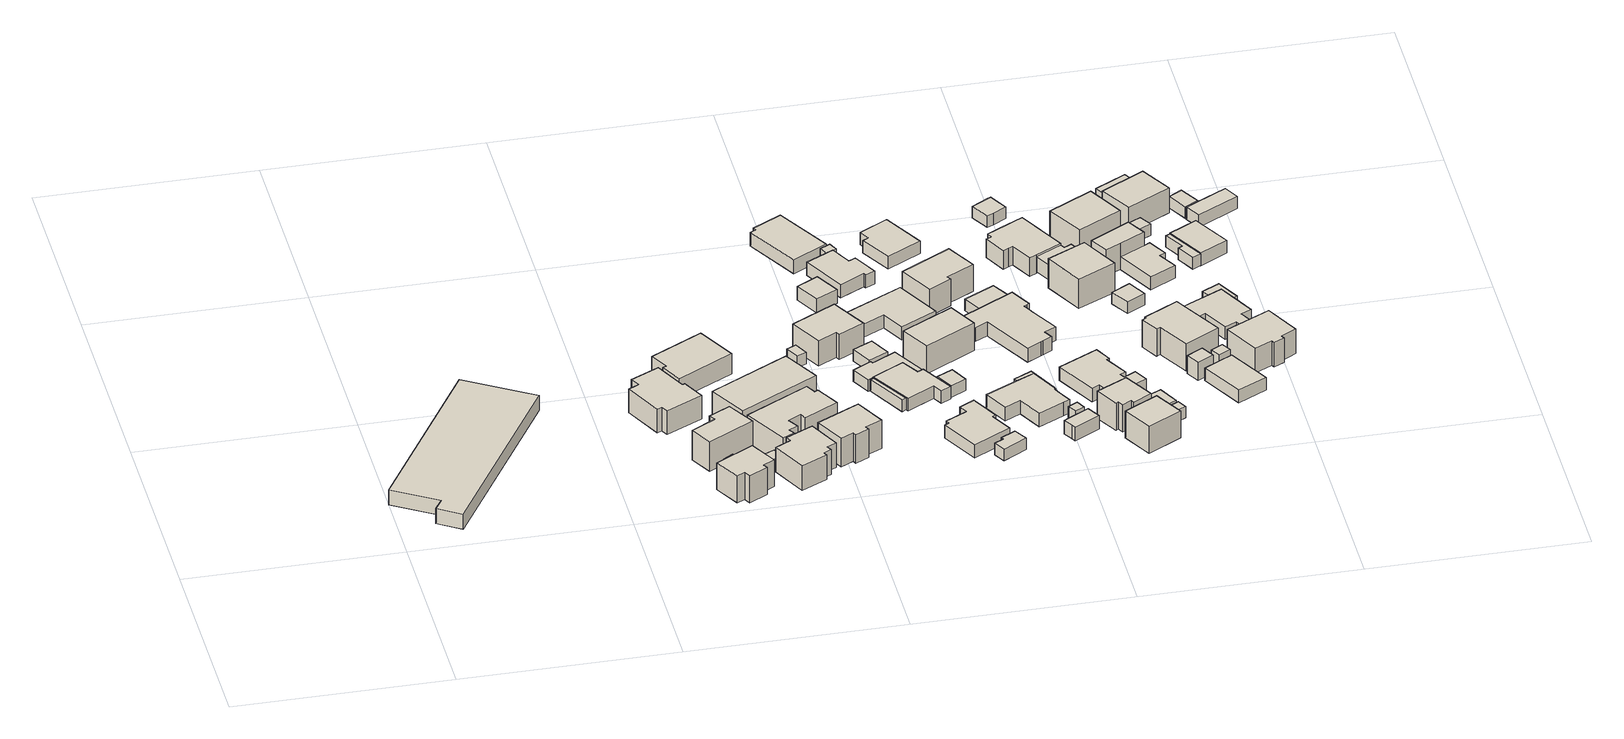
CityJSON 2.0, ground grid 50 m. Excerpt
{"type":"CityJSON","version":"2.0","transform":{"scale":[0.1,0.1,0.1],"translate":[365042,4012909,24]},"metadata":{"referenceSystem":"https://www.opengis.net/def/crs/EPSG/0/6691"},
"CityObjects":{
"building1":{"type":"Building","attributes":{"枝番":1,"利根川水系渡良瀬川洪水浸水想定区域（想定最大規模）.規模":"L2","利根川水系渡良瀬川洪水浸水想定区域（想定最大規模）.浸水ランク":"1","利根川水系渡良瀬川洪水浸水想定区域（想定最大規模）.浸水深":0.39,"measuredHeight":4.4,"BuildingDetails.prefecture":"10","BuildingDetails.city":"10207"},"geometry":[{"type":"Solid","lod":"1","boundaries":[[[[0,1,2,3,4,5]],[[4,6,7,5]],[[3,8,6,4]],[[2,9,8,3]],[[1,10,9,2]],[[0,11,10,1]],[[5,7,11,0]],[[6,8,9,10,11,7]]]]}]},
"building2":{"type":"Building","attributes":{"枝番":1,"利根川水系渡良瀬川洪水浸水想定区域（想定最大規模）.規模":"L2","利根川水系渡良瀬川洪水浸水想定区域（想定最大規模）.浸水ランク":"1","利根川水系渡良瀬川洪水浸水想定区域（想定最大規模）.浸水深":0.2,"利根川水系渡良瀬川洪水浸水想定区域（想定最大規模）.継続時間":1.1,"usage":"411","measuredHeight":7,"BuildingDetails.prefecture":"10","BuildingDetails.city":"10207","BuildingDetails.surveyYear":2016},"geometry":[{"type":"Solid","lod":"1","boundaries":[[[[12,13,14,15,16,17,18,19,20,21]],[[20,22,23,21]],[[19,24,22,20]],[[18,25,24,19]],[[17,26,25,18]],[[16,27,26,17]],[[15,28,27,16]],[[14,29,28,15]],[[13,30,29,14]],[[12,31,30,13]],[[21,23,31,12]],[[22,24,25,26,27,28,29,30,31,23]]]]}]},
"building3":{"type":"Building","attributes":{"枝番":1,"usage":"411","measuredHeight":7.7,"BuildingDetails.prefecture":"10","BuildingDetails.city":"10207","BuildingDetails.surveyYear":2016},"geometry":[{"type":"Solid","lod":"1","boundaries":[[[[32,33,34,35,36,37,38,39]],[[38,40,41,39]],[[37,42,40,38]],[[36,43,42,37]],[[35,44,43,36]],[[34,45,44,35]],[[33,46,45,34]],[[32,47,46,33]],[[39,41,47,32]],[[40,42,43,44,45,46,47,41]]]]}]},
"building4":{"type":"Building","attributes":{"枝番":1,"usage":"411","measuredHeight":6.4,"BuildingDetails.prefecture":"10","BuildingDetails.city":"10207","BuildingDetails.surveyYear":2016},"geometry":[{"type":"Solid","lod":"1","boundaries":[[[[48,49,50,51]],[[50,52,53,51]],[[49,54,52,50]],[[48,55,54,49]],[[51,53,55,48]],[[52,54,55,53]]]]}]},
"building5":{"type":"Building","attributes":{"枝番":1,"利根川水系渡良瀬川洪水浸水想定区域（想定最大規模）.規模":"L2","利根川水系渡良瀬川洪水浸水想定区域（想定最大規模）.浸水ランク":"1","利根川水系渡良瀬川洪水浸水想定区域（想定最大規模）.浸水深":0.4,"利根川水系渡良瀬川洪水浸水想定区域（想定最大規模）.継続時間":1.1,"usage":"411","measuredHeight":8.3,"BuildingDetails.prefecture":"10","BuildingDetails.city":"10207","BuildingDetails.surveyYear":2016},"geometry":[{"type":"Solid","lod":"1","boundaries":[[[[56,57,58,59,60,61]],[[60,62,63,61]],[[59,64,62,60]],[[58,65,64,59]],[[57,66,65,58]],[[56,67,66,57]],[[61,63,67,56]],[[62,64,65,66,67,63]]]]}]},
"building6":{"type":"Building","attributes":{"枝番":1,"measuredHeight":6.3,"BuildingDetails.prefecture":"10","BuildingDetails.city":"10207"},"geometry":[{"type":"Solid","lod":"1","boundaries":[[[[68,69,70,71]],[[70,72,73,71]],[[69,74,72,70]],[[68,75,74,69]],[[71,73,75,68]],[[72,74,75,73]]]]}]},
"building7":{"type":"Building","attributes":{"枝番":1,"measuredHeight":3.2,"BuildingDetails.prefecture":"10","BuildingDetails.city":"10207"},"geometry":[{"type":"Solid","lod":"1","boundaries":[[[[76,77,78,79]],[[78,80,81,79]],[[77,82,80,78]],[[76,83,82,77]],[[79,81,83,76]],[[80,82,83,81]]]]}]},
"building8":{"type":"Building","attributes":{"枝番":1,"利根川水系渡良瀬川洪水浸水想定区域（想定最大規模）.規模":"L2","利根川水系渡良瀬川洪水浸水想定区域（想定最大規模）.浸水ランク":"2","利根川水系渡良瀬川洪水浸水想定区域（想定最大規模）.浸水深":0.8,"利根川水系渡良瀬川洪水浸水想定区域（想定最大規模）.継続時間":3.1,"measuredHeight":7.2,"BuildingDetails.prefecture":"10","BuildingDetails.city":"10207"},"geometry":[{"type":"Solid","lod":"1","boundaries":[[[[84,85,86,87,88,89]],[[88,90,91,89]],[[87,92,90,88]],[[86,93,92,87]],[[85,94,93,86]],[[84,95,94,85]],[[89,91,95,84]],[[90,92,93,94,95,91]]]]}]},
"building9":{"type":"Building","attributes":{"枝番":1,"usage":"411","measuredHeight":7.4,"BuildingDetails.prefecture":"10","BuildingDetails.city":"10207","BuildingDetails.surveyYear":2016},"geometry":[{"type":"Solid","lod":"1","boundaries":[[[[96,97,98,99,100,101,102,103,104,105]],[[104,106,107,105]],[[103,108,106,104]],[[102,109,108,103]],[[101,110,109,102]],[[100,111,110,101]],[[99,112,111,100]],[[98,113,112,99]],[[97,114,113,98]],[[96,115,114,97]],[[105,107,115,96]],[[106,108,109,110,111,112,113,114,115,107]]]]}]},
"building10":{"type":"Building","attributes":{"枝番":1,"利根川水系渡良瀬川洪水浸水想定区域（想定最大規模）.規模":"L2","利根川水系渡良瀬川洪水浸水想定区域（想定最大規模）.浸水ランク":"1","利根川水系渡良瀬川洪水浸水想定区域（想定最大規模）.浸水深":0.1,"usage":"412","measuredHeight":7.8,"BuildingDetails.prefecture":"10","BuildingDetails.city":"10207","BuildingDetails.surveyYear":2016},"geometry":[{"type":"Solid","lod":"1","boundaries":[[[[116,117,118,119]],[[118,120,121,119]],[[117,122,120,118]],[[116,123,122,117]],[[119,121,123,116]],[[120,122,123,121]]]]}]},
"building11":{"type":"Building","attributes":{"枝番":1,"利根川水系渡良瀬川洪水浸水想定区域（想定最大規模）.規模":"L2","利根川水系渡良瀬川洪水浸水想定区域（想定最大規模）.浸水ランク":"1","利根川水系渡良瀬川洪水浸水想定区域（想定最大規模）.浸水深":0.4,"usage":"411","measuredHeight":9.5,"BuildingDetails.prefecture":"10","BuildingDetails.city":"10207","BuildingDetails.surveyYear":2016},"geometry":[{"type":"Solid","lod":"1","boundaries":[[[[124,125,126,127,128,129,130,131,132,133,134,135]],[[134,136,137,135]],[[133,138,136,134]],[[132,139,138,133]],[[131,140,139,132]],[[130,141,140,131]],[[129,142,141,130]],[[128,143,142,129]],[[127,144,143,128]],[[126,145,144,127]],[[125,146,145,126]],[[124,147,146,125]],[[135,137,147,124]],[[136,138,139,140,141,142,143,144,145,146,147,137]]]]}]},
"building12":{"type":"Building","attributes":{"枝番":1,"利根川水系渡良瀬川洪水浸水想定区域（想定最大規模）.規模":"L2","usage":"411","measuredHeight":8.3,"BuildingDetails.prefecture":"10","BuildingDetails.city":"10207","BuildingDetails.surveyYear":2016},"geometry":[{"type":"Solid","lod":"1","boundaries":[[[[148,149,150,151,152,153,154,155]],[[154,156,157,155]],[[153,158,156,154]],[[152,159,158,153]],[[151,160,159,152]],[[150,161,160,151]],[[149,162,161,150]],[[148,163,162,149]],[[155,157,163,148]],[[156,158,159,160,161,162,163,157]]]]}]},
"building13":{"type":"Building","attributes":{"枝番":1,"利根川水系渡良瀬川洪水浸水想定区域（想定最大規模）.規模":"L2","利根川水系渡良瀬川洪水浸水想定区域（想定最大規模）.浸水ランク":"2","利根川水系渡良瀬川洪水浸水想定区域（想定最大規模）.浸水深":0.6,"利根川水系渡良瀬川洪水浸水想定区域（想定最大規模）.継続時間":1.8,"BuildingDetails.prefecture":"10","BuildingDetails.city":"10207"},"geometry":[{"type":"Solid","lod":"1","boundaries":[[[[164,165,166,167]],[[166,168,169,167]],[[165,170,168,166]],[[164,171,170,165]],[[167,169,171,164]],[[168,170,171,169]]]]}]},
"building14":{"type":"Building","attributes":{"枝番":1,"利根川水系渡良瀬川洪水浸水想定区域（想定最大規模）.規模":"L2","利根川水系渡良瀬川洪水浸水想定区域（想定最大規模）.浸水ランク":"1","利根川水系渡良瀬川洪水浸水想定区域（想定最大規模）.浸水深":0.2,"利根川水系渡良瀬川洪水浸水想定区域（想定最大規模）.継続時間":1.8,"usage":"411","measuredHeight":8.3,"BuildingDetails.prefecture":"10","BuildingDetails.city":"10207","BuildingDetails.surveyYear":2016},"geometry":[{"type":"Solid","lod":"1","boundaries":[[[[172,173,174,175,176,177]],[[176,178,179,177]],[[175,180,178,176]],[[174,181,180,175]],[[173,182,181,174]],[[172,183,182,173]],[[177,179,183,172]],[[178,180,181,182,183,179]]]]}]},
"building15":{"type":"Building","attributes":{"枝番":1,"利根川水系渡良瀬川洪水浸水想定区域（想定最大規模）.規模":"L2","利根川水系渡良瀬川洪水浸水想定区域（想定最大規模）.浸水ランク":"1","利根川水系渡良瀬川洪水浸水想定区域（想定最大規模）.浸水深":0.3,"BuildingDetails.prefecture":"10","BuildingDetails.city":"10207"},"geometry":[{"type":"Solid","lod":"1","boundaries":[[[[184,185,186,187]],[[186,188,189,187]],[[185,190,188,186]],[[184,191,190,185]],[[187,189,191,184]],[[188,190,191,189]]]]}]},
"building16":{"type":"Building","attributes":{"枝番":1,"利根川水系渡良瀬川洪水浸水想定区域（想定最大規模）.規模":"L2","利根川水系渡良瀬川洪水浸水想定区域（想定最大規模）.浸水ランク":"1","利根川水系渡良瀬川洪水浸水想定区域（想定最大規模）.浸水深":0.1,"measuredHeight":3.3,"BuildingDetails.prefecture":"10","BuildingDetails.city":"10207"},"geometry":[{"type":"Solid","lod":"1","boundaries":[[[[192,193,194,195]],[[194,196,197,195]],[[193,198,196,194]],[[192,199,198,193]],[[195,197,199,192]],[[196,198,199,197]]]]}]},
"building17":{"type":"Building","attributes":{"枝番":1,"利根川水系渡良瀬川洪水浸水想定区域（想定最大規模）.規模":"L2","利根川水系渡良瀬川洪水浸水想定区域（想定最大規模）.浸水ランク":"1","利根川水系渡良瀬川洪水浸水想定区域（想定最大規模）.浸水深":0.4,"measuredHeight":3.2,"BuildingDetails.prefecture":"10","BuildingDetails.city":"10207"},"geometry":[{"type":"Solid","lod":"1","boundaries":[[[[200,201,202,203,204,205,206,207,208]],[[207,209,210,208]],[[206,211,209,207]],[[205,212,211,206]],[[204,213,212,205]],[[203,214,213,204]],[[202,215,214,203]],[[201,216,215,202]],[[200,217,216,201]],[[208,210,217,200]],[[209,211,212,213,214,215,216,217,210]]]]}]},
"building18":{"type":"Building","attributes":{"枝番":1,"利根川水系渡良瀬川洪水浸水想定区域（想定最大規模）.規模":"L2","利根川水系渡良瀬川洪水浸水想定区域（想定最大規模）.浸水ランク":"1","利根川水系渡良瀬川洪水浸水想定区域（想定最大規模）.浸水深":0.49,"利根川水系渡良瀬川洪水浸水想定区域（想定最大規模）.継続時間":2.6,"usage":"411","measuredHeight":3.8,"BuildingDetails.prefecture":"10","BuildingDetails.city":"10207","BuildingDetails.surveyYear":2016},"geometry":[{"type":"Solid","lod":"1","boundaries":[[[[218,219,220,221]],[[220,222,223,221]],[[219,224,222,220]],[[218,225,224,219]],[[221,223,225,218]],[[222,224,225,223]]]]}]},
"building19":{"type":"Building","attributes":{"枝番":1,"利根川水系渡良瀬川洪水浸水想定区域（想定最大規模）.規模":"L2","利根川水系渡良瀬川洪水浸水想定区域（想定最大規模）.浸水ランク":"1","利根川水系渡良瀬川洪水浸水想定区域（想定最大規模）.浸水深":0.3,"usage":"411","measuredHeight":3.3,"BuildingDetails.prefecture":"10","BuildingDetails.city":"10207","BuildingDetails.surveyYear":2016},"geometry":[{"type":"Solid","lod":"1","boundaries":[[[[226,227,228,229,230,231,232,233]],[[232,234,235,233]],[[231,236,234,232]],[[230,237,236,231]],[[229,238,237,230]],[[228,239,238,229]],[[227,240,239,228]],[[226,241,240,227]],[[233,235,241,226]],[[234,236,237,238,239,240,241,235]]]]}]},
"building20":{"type":"Building","attributes":{"枝番":1,"利根川水系渡良瀬川洪水浸水想定区域（想定最大規模）.規模":"L2","利根川水系渡良瀬川洪水浸水想定区域（想定最大規模）.浸水ランク":"1","利根川水系渡良瀬川洪水浸水想定区域（想定最大規模）.浸水深":0.39,"利根川水系渡良瀬川洪水浸水想定区域（想定最大規模）.継続時間":4.1,"usage":"411","measuredHeight":8.4,"BuildingDetails.prefecture":"10","BuildingDetails.city":"10207","BuildingDetails.surveyYear":2016},"geometry":[{"type":"Solid","lod":"1","boundaries":[[[[242,243,244,245,246,247]],[[246,248,249,247]],[[245,250,248,246]],[[244,251,250,245]],[[243,252,251,244]],[[242,253,252,243]],[[247,249,253,242]],[[248,250,251,252,253,249]]]]}]},
"building21":{"type":"Building","attributes":{"枝番":1,"利根川水系渡良瀬川洪水浸水想定区域（想定最大規模）.規模":"L2","利根川水系渡良瀬川洪水浸水想定区域（想定最大規模）.浸水ランク":"1","利根川水系渡良瀬川洪水浸水想定区域（想定最大規模）.浸水深":0.16,"usage":"411","measuredHeight":3.6,"BuildingDetails.prefecture":"10","BuildingDetails.city":"10207","BuildingDetails.surveyYear":2016},"geometry":[{"type":"Solid","lod":"1","boundaries":[[[[254,255,256,257,258,259,260,261,262,263]],[[262,264,265,263]],[[261,266,264,262]],[[260,267,266,261]],[[259,268,267,260]],[[258,269,268,259]],[[257,270,269,258]],[[256,271,270,257]],[[255,272,271,256]],[[254,273,272,255]],[[263,265,273,254]],[[264,266,267,268,269,270,271,272,273,265]]]]}]},
"building22":{"type":"Building","attributes":{"枝番":1,"利根川水系渡良瀬川洪水浸水想定区域（想定最大規模）.規模":"L2","利根川水系渡良瀬川洪水浸水想定区域（想定最大規模）.浸水ランク":"1","利根川水系渡良瀬川洪水浸水想定区域（想定最大規模）.浸水深":0.06,"usage":"411","measuredHeight":3.1,"BuildingDetails.prefecture":"10","BuildingDetails.city":"10207","BuildingDetails.surveyYear":2016},"geometry":[{"type":"Solid","lod":"1","boundaries":[[[[274,275,276,277,278,279]],[[278,280,281,279]],[[277,282,280,278]],[[276,283,282,277]],[[275,284,283,276]],[[274,285,284,275]],[[279,281,285,274]],[[280,282,283,284,285,281]]]]}]},
"building23":{"type":"Building","attributes":{"枝番":1,"利根川水系渡良瀬川洪水浸水想定区域（想定最大規模）.規模":"L2","利根川水系渡良瀬川洪水浸水想定区域（想定最大規模）.浸水ランク":"1","利根川水系渡良瀬川洪水浸水想定区域（想定最大規模）.浸水深":0.49,"usage":"411","measuredHeight":3.7,"BuildingDetails.prefecture":"10","BuildingDetails.city":"10207","BuildingDetails.surveyYear":2016},"geometry":[{"type":"Solid","lod":"1","boundaries":[[[[286,287,288,289,290,291,292,293]],[[292,294,295,293]],[[291,296,294,292]],[[290,297,296,291]],[[289,298,297,290]],[[288,299,298,289]],[[287,300,299,288]],[[286,301,300,287]],[[293,295,301,286]],[[294,296,297,298,299,300,301,295]]]]}]},
"building24":{"type":"Building","attributes":{"枝番":1,"利根川水系渡良瀬川洪水浸水想定区域（想定最大規模）.規模":"L2","利根川水系渡良瀬川洪水浸水想定区域（想定最大規模）.浸水ランク":"1","利根川水系渡良瀬川洪水浸水想定区域（想定最大規模）.浸水深":0.28,"BuildingDetails.prefecture":"10","BuildingDetails.city":"10207"},"geometry":[{"type":"Solid","lod":"1","boundaries":[[[[302,303,304,305]],[[304,306,307,305]],[[303,308,306,304]],[[302,309,308,303]],[[305,307,309,302]],[[306,308,309,307]]]]}]},
"building25":{"type":"Building","attributes":{"枝番":1,"利根川水系渡良瀬川洪水浸水想定区域（想定最大規模）.規模":"L2","利根川水系渡良瀬川洪水浸水想定区域（想定最大規模）.浸水ランク":"1","利根川水系渡良瀬川洪水浸水想定区域（想定最大規模）.浸水深":0.28,"BuildingDetails.prefecture":"10","BuildingDetails.city":"10207"},"geometry":[{"type":"Solid","lod":"1","boundaries":[[[[310,311,312,313]],[[312,314,315,313]],[[311,316,314,312]],[[310,317,316,311]],[[313,315,317,310]],[[314,316,317,315]]]]}]},
"building26":{"type":"Building","attributes":{"枝番":1,"利根川水系渡良瀬川洪水浸水想定区域（想定最大規模）.規模":"L2","利根川水系渡良瀬川洪水浸水想定区域（想定最大規模）.浸水ランク":"1","利根川水系渡良瀬川洪水浸水想定区域（想定最大規模）.浸水深":0.3,"usage":"411","measuredHeight":4.4,"BuildingDetails.prefecture":"10","BuildingDetails.city":"10207","BuildingDetails.surveyYear":2016},"geometry":[{"type":"Solid","lod":"1","boundaries":[[[[318,319,320,321,322,323]],[[322,324,325,323]],[[321,326,324,322]],[[320,327,326,321]],[[319,328,327,320]],[[318,329,328,319]],[[323,325,329,318]],[[324,326,327,328,329,325]]]]}]},
"building27":{"type":"Building","attributes":{"枝番":1,"利根川水系渡良瀬川洪水浸水想定区域（想定最大規模）.規模":"L2","利根川水系渡良瀬川洪水浸水想定区域（想定最大規模）.浸水ランク":"1","利根川水系渡良瀬川洪水浸水想定区域（想定最大規模）.浸水深":0.09,"usage":"411","measuredHeight":7.6,"BuildingDetails.prefecture":"10","BuildingDetails.city":"10207","BuildingDetails.surveyYear":2016},"geometry":[{"type":"Solid","lod":"1","boundaries":[[[[330,331,332,333]],[[332,334,335,333]],[[331,336,334,332]],[[330,337,336,331]],[[333,335,337,330]],[[334,336,337,335]]]]}]},
"building28":{"type":"Building","attributes":{"枝番":1,"利根川水系渡良瀬川洪水浸水想定区域（想定最大規模）.規模":"L2","利根川水系渡良瀬川洪水浸水想定区域（想定最大規模）.浸水ランク":"1","利根川水系渡良瀬川洪水浸水想定区域（想定最大規模）.浸水深":0.16,"usage":"411","measuredHeight":7.5,"BuildingDetails.prefecture":"10","BuildingDetails.city":"10207","BuildingDetails.surveyYear":2016},"geometry":[{"type":"Solid","lod":"1","boundaries":[[[[338,339,340,341,342,343,344,345,346,347,348,349]],[[348,350,351,349]],[[347,352,350,348]],[[346,353,352,347]],[[345,354,353,346]],[[344,355,354,345]],[[343,356,355,344]],[[342,357,356,343]],[[341,358,357,342]],[[340,359,358,341]],[[339,360,359,340]],[[338,361,360,339]],[[349,351,361,338]],[[350,352,353,354,355,356,357,358,359,360,361,351]]]]}]},
"building29":{"type":"Building","attributes":{"枝番":1,"利根川水系渡良瀬川洪水浸水想定区域（想定最大規模）.規模":"L2","利根川水系渡良瀬川洪水浸水想定区域（想定最大規模）.浸水ランク":"1","利根川水系渡良瀬川洪水浸水想定区域（想定最大規模）.浸水深":0.49,"利根川水系渡良瀬川洪水浸水想定区域（想定最大規模）.継続時間":2.4,"usage":"411","measuredHeight":3.5,"BuildingDetails.prefecture":"10","BuildingDetails.city":"10207","BuildingDetails.surveyYear":2016},"geometry":[{"type":"Solid","lod":"1","boundaries":[[[[362,363,364,365,366,367]],[[366,368,369,367]],[[365,370,368,366]],[[364,371,370,365]],[[363,372,371,364]],[[362,373,372,363]],[[367,369,373,362]],[[368,370,371,372,373,369]]]]}]},
"building30":{"type":"Building","attributes":{"枝番":1,"利根川水系渡良瀬川洪水浸水想定区域（想定最大規模）.規模":"L2","利根川水系渡良瀬川洪水浸水想定区域（想定最大規模）.浸水ランク":"1","利根川水系渡良瀬川洪水浸水想定区域（想定最大規模）.浸水深":0.19,"measuredHeight":3.3,"BuildingDetails.prefecture":"10","BuildingDetails.city":"10207"},"geometry":[{"type":"Solid","lod":"1","boundaries":[[[[345,344,374,375,376,346]],[[376,377,378,346]],[[375,379,377,376]],[[374,380,379,375]],[[344,381,380,374]],[[345,382,381,344]],[[346,378,382,345]],[[377,379,380,381,382,378]]]]}]},
"building31":{"type":"Building","attributes":{"枝番":1,"利根川水系渡良瀬川洪水浸水想定区域（想定最大規模）.規模":"L2","利根川水系渡良瀬川洪水浸水想定区域（想定最大規模）.浸水ランク":"1","利根川水系渡良瀬川洪水浸水想定区域（想定最大規模）.浸水深":0.28,"usage":"411","measuredHeight":8.1,"BuildingDetails.prefecture":"10","BuildingDetails.city":"10207","BuildingDetails.surveyYear":2016},"geometry":[{"type":"Solid","lod":"1","boundaries":[[[[383,384,385,386,387,388]],[[387,389,390,388]],[[386,391,389,387]],[[385,392,391,386]],[[384,393,392,385]],[[383,394,393,384]],[[388,390,394,383]],[[389,391,392,393,394,390]]]]}]},
"building32":{"type":"Building","attributes":{"枝番":1,"利根川水系渡良瀬川洪水浸水想定区域（想定最大規模）.規模":"L2","利根川水系渡良瀬川洪水浸水想定区域（想定最大規模）.浸水ランク":"1","利根川水系渡良瀬川洪水浸水想定区域（想定最大規模）.浸水深":0.05,"usage":"411","measuredHeight":3.9,"BuildingDetails.prefecture":"10","BuildingDetails.city":"10207","BuildingDetails.surveyYear":2016},"geometry":[{"type":"Solid","lod":"1","boundaries":[[[[395,396,397,398,399,400]],[[399,401,402,400]],[[398,403,401,399]],[[397,404,403,398]],[[396,405,404,397]],[[395,406,405,396]],[[400,402,406,395]],[[401,403,404,405,406,402]]]]}]},
"building33":{"type":"Building","attributes":{"枝番":1,"利根川水系渡良瀬川洪水浸水想定区域（想定最大規模）.規模":"L2","利根川水系渡良瀬川洪水浸水想定区域（想定最大規模）.浸水ランク":"1","利根川水系渡良瀬川洪水浸水想定区域（想定最大規模）.浸水深":0.05,"usage":"411","BuildingDetails.prefecture":"10","BuildingDetails.city":"10207","BuildingDetails.surveyYear":2016},"geometry":[{"type":"Solid","lod":"1","boundaries":[[[[407,408,409,410]],[[409,411,412,410]],[[408,413,411,409]],[[407,414,413,408]],[[410,412,414,407]],[[411,413,414,412]]]]}]},
"building34":{"type":"Building","attributes":{"枝番":1,"利根川水系渡良瀬川洪水浸水想定区域（想定最大規模）.規模":"L2","利根川水系渡良瀬川洪水浸水想定区域（想定最大規模）.浸水ランク":"1","利根川水系渡良瀬川洪水浸水想定区域（想定最大規模）.浸水深":0.19,"usage":"411","measuredHeight":4.2,"BuildingDetails.prefecture":"10","BuildingDetails.city":"10207","BuildingDetails.surveyYear":2016},"geometry":[{"type":"Solid","lod":"1","boundaries":[[[[415,416,417,418,419,420,421,422,423,424,425,426,427,428,429,430,431]],[[430,432,433,431]],[[429,434,432,430]],[[428,435,434,429]],[[427,436,435,428]],[[426,437,436,427]],[[425,438,437,426]],[[424,439,438,425]],[[423,440,439,424]],[[422,441,440,423]],[[421,442,441,422]],[[420,443,442,421]],[[419,444,443,420]],[[418,445,444,419]],[[417,446,445,418]],[[416,447,446,417]],[[415,448,447,416]],[[431,433,448,415]],[[432,434,435,436,437,438,439,440,441,442,443,444,445,446,447,448,433]]]]}]},
"building35":{"type":"Building","attributes":{"枝番":1,"利根川水系渡良瀬川洪水浸水想定区域（想定最大規模）.規模":"L2","利根川水系渡良瀬川洪水浸水想定区域（想定最大規模）.浸水ランク":"1","利根川水系渡良瀬川洪水浸水想定区域（想定最大規模）.浸水深":0.28,"usage":"411","BuildingDetails.prefecture":"10","BuildingDetails.city":"10207","BuildingDetails.surveyYear":2016},"geometry":[{"type":"Solid","lod":"1","boundaries":[[[[449,450,451,452]],[[451,453,454,452]],[[450,455,453,451]],[[449,456,455,450]],[[452,454,456,449]],[[453,455,456,454]]]]}]},
"building36":{"type":"Building","attributes":{"枝番":1,"利根川水系渡良瀬川洪水浸水想定区域（想定最大規模）.規模":"L2","usage":"411","measuredHeight":8,"BuildingDetails.prefecture":"10","BuildingDetails.city":"10207","BuildingDetails.surveyYear":2016},"geometry":[{"type":"Solid","lod":"1","boundaries":[[[[457,458,459,460,461,462,463,464]],[[463,465,466,464]],[[462,467,465,463]],[[461,468,467,462]],[[460,469,468,461]],[[459,470,469,460]],[[458,471,470,459]],[[457,472,471,458]],[[464,466,472,457]],[[465,467,468,469,470,471,472,466]]]]}]},
"building37":{"type":"Building","attributes":{"枝番":1,"利根川水系渡良瀬川洪水浸水想定区域（想定最大規模）.規模":"L2","利根川水系渡良瀬川洪水浸水想定区域（想定最大規模）.浸水ランク":"1","利根川水系渡良瀬川洪水浸水想定区域（想定最大規模）.浸水深":0.05,"usage":"411","measuredHeight":7.8,"BuildingDetails.prefecture":"10","BuildingDetails.city":"10207","BuildingDetails.surveyYear":2016},"geometry":[{"type":"Solid","lod":"1","boundaries":[[[[473,474,475,476]],[[475,477,478,476]],[[474,479,477,475]],[[473,480,479,474]],[[476,478,480,473]],[[477,479,480,478]]]]}]},
"building38":{"type":"Building","attributes":{"枝番":1,"利根川水系渡良瀬川洪水浸水想定区域（想定最大規模）.規模":"L2","利根川水系渡良瀬川洪水浸水想定区域（想定最大規模）.浸水ランク":"1","利根川水系渡良瀬川洪水浸水想定区域（想定最大規模）.浸水深":0.08,"usage":"411","measuredHeight":4.3,"BuildingDetails.prefecture":"10","BuildingDetails.city":"10207","BuildingDetails.surveyYear":2016},"geometry":[{"type":"Solid","lod":"1","boundaries":[[[[481,482,483,484,485,486,487,488,489,490,491,492]],[[491,493,494,492]],[[490,495,493,491]],[[489,496,495,490]],[[488,497,496,489]],[[487,498,497,488]],[[486,499,498,487]],[[485,500,499,486]],[[484,501,500,485]],[[483,502,501,484]],[[482,503,502,483]],[[481,504,503,482]],[[492,494,504,481]],[[493,495,496,497,498,499,500,501,502,503,504,494]]]]}]},
"building39":{"type":"Building","attributes":{"枝番":1,"利根川水系渡良瀬川洪水浸水想定区域（想定最大規模）.規模":"L2","利根川水系渡良瀬川洪水浸水想定区域（想定最大規模）.浸水ランク":"1","利根川水系渡良瀬川洪水浸水想定区域（想定最大規模）.浸水深":0.12,"BuildingDetails.prefecture":"10","BuildingDetails.city":"10207"},"geometry":[{"type":"Solid","lod":"1","boundaries":[[[[505,506,507,508]],[[507,509,510,508]],[[506,511,509,507]],[[505,512,511,506]],[[508,510,512,505]],[[509,511,512,510]]]]}]},
"building40":{"type":"Building","attributes":{"枝番":1,"利根川水系渡良瀬川洪水浸水想定区域（想定最大規模）.規模":"L2","利根川水系渡良瀬川洪水浸水想定区域（想定最大規模）.浸水ランク":"1","利根川水系渡良瀬川洪水浸水想定区域（想定最大規模）.浸水深":0.12,"BuildingDetails.prefecture":"10","BuildingDetails.city":"10207"},"geometry":[{"type":"Solid","lod":"1","boundaries":[[[[513,514,515,516]],[[515,517,518,516]],[[514,519,517,515]],[[513,520,519,514]],[[516,518,520,513]],[[517,519,520,518]]]]}]},
"building41":{"type":"Building","attributes":{"枝番":1,"利根川水系渡良瀬川洪水浸水想定区域（想定最大規模）.規模":"L2","利根川水系渡良瀬川洪水浸水想定区域（想定最大規模）.浸水ランク":"1","利根川水系渡良瀬川洪水浸水想定区域（想定最大規模）.浸水深":0.09,"usage":"411","measuredHeight":7.3,"BuildingDetails.prefecture":"10","BuildingDetails.city":"10207","BuildingDetails.surveyYear":2016},"geometry":[{"type":"Solid","lod":"1","boundaries":[[[[521,522,523,524,525,526,527,528,529,530,531]],[[530,532,533,531]],[[529,534,532,530]],[[528,535,534,529]],[[527,536,535,528]],[[526,537,536,527]],[[525,538,537,526]],[[524,539,538,525]],[[523,540,539,524]],[[522,541,540,523]],[[521,542,541,522]],[[531,533,542,521]],[[532,534,535,536,537,538,539,540,541,542,533]]]]}]},
"building42":{"type":"Building","attributes":{"枝番":1,"利根川水系渡良瀬川洪水浸水想定区域（想定最大規模）.規模":"L2","利根川水系渡良瀬川洪水浸水想定区域（想定最大規模）.浸水ランク":"2","利根川水系渡良瀬川洪水浸水想定区域（想定最大規模）.浸水深":0.58,"BuildingDetails.prefecture":"10","BuildingDetails.city":"10207"},"geometry":[{"type":"Solid","lod":"1","boundaries":[[[[543,544,545,546,547,548]],[[547,549,550,548]],[[546,551,549,547]],[[545,552,551,546]],[[544,553,552,545]],[[543,554,553,544]],[[548,550,554,543]],[[549,551,552,553,554,550]]]]}]},
"building43":{"type":"Building","attributes":{"枝番":1,"利根川水系渡良瀬川洪水浸水想定区域（想定最大規模）.規模":"L2","利根川水系渡良瀬川洪水浸水想定区域（想定最大規模）.浸水ランク":"1","利根川水系渡良瀬川洪水浸水想定区域（想定最大規模）.浸水深":0.19,"usage":"411","measuredHeight":4.4,"BuildingDetails.prefecture":"10","BuildingDetails.city":"10207","BuildingDetails.surveyYear":2016},"geometry":[{"type":"Solid","lod":"1","boundaries":[[[[555,556,557,558,559,560]],[[559,561,562,560]],[[558,563,561,559]],[[557,564,563,558]],[[556,565,564,557]],[[555,566,565,556]],[[560,562,566,555]],[[561,563,564,565,566,562]]]]}]},
"building44":{"type":"Building","attributes":{"枝番":1,"利根川水系渡良瀬川洪水浸水想定区域（想定最大規模）.規模":"L2","利根川水系渡良瀬川洪水浸水想定区域（想定最大規模）.浸水ランク":"1","利根川水系渡良瀬川洪水浸水想定区域（想定最大規模）.浸水深":0.08,"usage":"411","measuredHeight":10,"BuildingDetails.prefecture":"10","BuildingDetails.city":"10207","BuildingDetails.surveyYear":2016},"geometry":[{"type":"Solid","lod":"1","boundaries":[[[[567,568,569,570]],[[569,571,572,570]],[[568,573,571,569]],[[567,574,573,568]],[[570,572,574,567]],[[571,573,574,572]]]]}]},
"building45":{"type":"Building","attributes":{"枝番":1,"利根川水系渡良瀬川洪水浸水想定区域（想定最大規模）.規模":"L2","利根川水系渡良瀬川洪水浸水想定区域（想定最大規模）.浸水ランク":"1","利根川水系渡良瀬川洪水浸水想定区域（想定最大規模）.浸水深":0.48,"BuildingDetails.prefecture":"10","BuildingDetails.city":"10207"},"geometry":[{"type":"Solid","lod":"1","boundaries":[[[[575,576,577,578]],[[577,579,580,578]],[[576,581,579,577]],[[575,582,581,576]],[[578,580,582,575]],[[579,581,582,580]]]]}]},
"building46":{"type":"Building","attributes":{"枝番":1,"利根川水系渡良瀬川洪水浸水想定区域（想定最大規模）.規模":"L2","利根川水系渡良瀬川洪水浸水想定区域（想定最大規模）.浸水ランク":"1","利根川水系渡良瀬川洪水浸水想定区域（想定最大規模）.浸水深":0.24,"measuredHeight":5.5,"BuildingDetails.prefecture":"10","BuildingDetails.city":"10207"},"geometry":[{"type":"Solid","lod":"1","boundaries":[[[[583,584,585,586]],[[585,587,588,586]],[[584,589,587,585]],[[583,590,589,584]],[[586,588,590,583]],[[587,589,590,588]]]]}]},
"building47":{"type":"Building","attributes":{"枝番":1,"利根川水系渡良瀬川洪水浸水想定区域（想定最大規模）.規模":"L2","利根川水系渡良瀬川洪水浸水想定区域（想定最大規模）.浸水ランク":"1","利根川水系渡良瀬川洪水浸水想定区域（想定最大規模）.浸水深":0.25,"measuredHeight":8,"BuildingDetails.prefecture":"10","BuildingDetails.city":"10207"},"geometry":[{"type":"Solid","lod":"1","boundaries":[[[[591,592,593,594,595,596,597,598]],[[597,599,600,598]],[[596,601,599,597]],[[595,602,601,596]],[[594,603,602,595]],[[593,604,603,594]],[[592,605,604,593]],[[591,606,605,592]],[[598,600,606,591]],[[599,601,602,603,604,605,606,600]]]]}]},
"building48":{"type":"Building","attributes":{"枝番":1,"利根川水系渡良瀬川洪水浸水想定区域（想定最大規模）.規模":"L2","利根川水系渡良瀬川洪水浸水想定区域（想定最大規模）.浸水ランク":"1","利根川水系渡良瀬川洪水浸水想定区域（想定最大規模）.浸水深":0.39,"usage":"411","measuredHeight":8.1,"BuildingDetails.prefecture":"10","BuildingDetails.city":"10207","BuildingDetails.surveyYear":2016},"geometry":[{"type":"Solid","lod":"1","boundaries":[[[[607,608,609,610]],[[609,611,612,610]],[[608,613,611,609]],[[607,614,613,608]],[[610,612,614,607]],[[611,613,614,612]]]]}]},
"building49":{"type":"Building","attributes":{"枝番":1,"利根川水系渡良瀬川洪水浸水想定区域（想定最大規模）.規模":"L2","利根川水系渡良瀬川洪水浸水想定区域（想定最大規模）.浸水ランク":"1","利根川水系渡良瀬川洪水浸水想定区域（想定最大規模）.浸水深":0.01,"usage":"411","measuredHeight":3.4,"BuildingDetails.prefecture":"10","BuildingDetails.city":"10207","BuildingDetails.surveyYear":2016},"geometry":[{"type":"Solid","lod":"1","boundaries":[[[[615,616,617,618]],[[617,619,620,618]],[[616,621,619,617]],[[615,622,621,616]],[[618,620,622,615]],[[619,621,622,620]]]]}]},
"building50":{"type":"Building","attributes":{"枝番":1,"利根川水系渡良瀬川洪水浸水想定区域（想定最大規模）.規模":"L2","利根川水系渡良瀬川洪水浸水想定区域（想定最大規模）.浸水ランク":"1","利根川水系渡良瀬川洪水浸水想定区域（想定最大規模）.浸水深":0.18,"usage":"411","measuredHeight":7.1,"BuildingDetails.prefecture":"10","BuildingDetails.city":"10207","BuildingDetails.surveyYear":2016},"geometry":[{"type":"Solid","lod":"1","boundaries":[[[[623,624,625,626,627]],[[626,628,629,627]],[[625,630,628,626]],[[624,631,630,625]],[[623,632,631,624]],[[627,629,632,623]],[[628,630,631,632,629]]]]}]},
"building51":{"type":"Building","attributes":{"枝番":1,"利根川水系渡良瀬川洪水浸水想定区域（想定最大規模）.規模":"L2","利根川水系渡良瀬川洪水浸水想定区域（想定最大規模）.浸水ランク":"1","利根川水系渡良瀬川洪水浸水想定区域（想定最大規模）.浸水深":0.24,"BuildingDetails.prefecture":"10","BuildingDetails.city":"10207"},"geometry":[{"type":"Solid","lod":"1","boundaries":[[[[633,634,635,636]],[[635,637,638,636]],[[634,639,637,635]],[[633,640,639,634]],[[636,638,640,633]],[[637,639,640,638]]]]}]},
"building52":{"type":"Building","attributes":{"枝番":1,"利根川水系渡良瀬川洪水浸水想定区域（想定最大規模）.規模":"L2","利根川水系渡良瀬川洪水浸水想定区域（想定最大規模）.浸水ランク":"1","利根川水系渡良瀬川洪水浸水想定区域（想定最大規模）.浸水深":0.06,"usage":"411","measuredHeight":3.9,"BuildingDetails.prefecture":"10","BuildingDetails.city":"10207","BuildingDetails.surveyYear":2016},"geometry":[{"type":"Solid","lod":"1","boundaries":[[[[641,642,643,644,645,623,627]],[[623,646,647,627]],[[645,648,646,623]],[[644,649,648,645]],[[643,650,649,644]],[[642,651,650,643]],[[641,652,651,642]],[[627,647,652,641]],[[646,648,649,650,651,652,647]]]]}]},
"building53":{"type":"Building","attributes":{"枝番":1,"利根川水系渡良瀬川洪水浸水想定区域（想定最大規模）.規模":"L2","利根川水系渡良瀬川洪水浸水想定区域（想定最大規模）.浸水ランク":"1","利根川水系渡良瀬川洪水浸水想定区域（想定最大規模）.浸水深":0.25,"usage":"411","measuredHeight":3.3,"BuildingDetails.prefecture":"10","BuildingDetails.city":"10207","BuildingDetails.surveyYear":2016},"geometry":[{"type":"Solid","lod":"1","boundaries":[[[[653,654,655,656,657,658,659,660,661,662,663]],[[662,664,665,663]],[[661,666,664,662]],[[660,667,666,661]],[[659,668,667,660]],[[658,669,668,659]],[[657,670,669,658]],[[656,671,670,657]],[[655,672,671,656]],[[654,673,672,655]],[[653,674,673,654]],[[663,665,674,653]],[[664,666,667,668,669,670,671,672,673,674,665]]]]}]},
"building54":{"type":"Building","attributes":{"枝番":1,"利根川水系渡良瀬川洪水浸水想定区域（想定最大規模）.規模":"L2","利根川水系渡良瀬川洪水浸水想定区域（想定最大規模）.浸水ランク":"1","利根川水系渡良瀬川洪水浸水想定区域（想定最大規模）.浸水深":0.17,"measuredHeight":3.6,"BuildingDetails.prefecture":"10","BuildingDetails.city":"10207"},"geometry":[{"type":"Solid","lod":"1","boundaries":[[[[675,676,677,678]],[[677,679,680,678]],[[676,681,679,677]],[[675,682,681,676]],[[678,680,682,675]],[[679,681,682,680]]]]}]},
"building55":{"type":"Building","attributes":{"枝番":1,"利根川水系渡良瀬川洪水浸水想定区域（想定最大規模）.規模":"L2","利根川水系渡良瀬川洪水浸水想定区域（想定最大規模）.浸水ランク":"1","利根川水系渡良瀬川洪水浸水想定区域（想定最大規模）.浸水深":0.06,"usage":"411","measuredHeight":7.6,"BuildingDetails.prefecture":"10","BuildingDetails.city":"10207","BuildingDetails.surveyYear":2016},"geometry":[{"type":"Solid","lod":"1","boundaries":[[[[683,684,685,686,687,688,689,690]],[[689,691,692,690]],[[688,693,691,689]],[[687,694,693,688]],[[686,695,694,687]],[[685,696,695,686]],[[684,697,696,685]],[[683,698,697,684]],[[690,692,698,683]],[[691,693,694,695,696,697,698,692]]]]}]},
"building56":{"type":"Building","attributes":{"枝番":1,"利根川水系渡良瀬川洪水浸水想定区域（想定最大規模）.規模":"L2","利根川水系渡良瀬川洪水浸水想定区域（想定最大規模）.浸水ランク":"1","利根川水系渡良瀬川洪水浸水想定区域（想定最大規模）.浸水深":0.26,"usage":"411","measuredHeight":3.1,"BuildingDetails.prefecture":"10","BuildingDetails.city":"10207","BuildingDetails.surveyYear":2016},"geometry":[{"type":"Solid","lod":"1","boundaries":[[[[656,699,700,701,702,657]],[[702,703,704,657]],[[701,705,703,702]],[[700,706,705,701]],[[699,707,706,700]],[[656,708,707,699]],[[657,704,708,656]],[[703,705,706,707,708,704]]]]}]},
"building57":{"type":"Building","attributes":{"枝番":1,"利根川水系渡良瀬川洪水浸水想定区域（想定最大規模）.規模":"L2","利根川水系渡良瀬川洪水浸水想定区域（想定最大規模）.浸水ランク":"1","利根川水系渡良瀬川洪水浸水想定区域（想定最大規模）.浸水深":0.27,"measuredHeight":5,"BuildingDetails.prefecture":"10","BuildingDetails.city":"10207"},"geometry":[{"type":"Solid","lod":"1","boundaries":[[[[709,710,711,712]],[[711,713,714,712]],[[710,715,713,711]],[[709,716,715,710]],[[712,714,716,709]],[[713,715,716,714]]]]}]},
"building58":{"type":"Building","attributes":{"枝番":1,"利根川水系渡良瀬川洪水浸水想定区域（想定最大規模）.規模":"L2","利根川水系渡良瀬川洪水浸水想定区域（想定最大規模）.浸水ランク":"1","利根川水系渡良瀬川洪水浸水想定区域（想定最大規模）.浸水深":0.27,"usage":"411","measuredHeight":7.7,"BuildingDetails.prefecture":"10","BuildingDetails.city":"10207","BuildingDetails.surveyYear":2016},"geometry":[{"type":"Solid","lod":"1","boundaries":[[[[717,718,719,720]],[[719,721,722,720]],[[718,723,721,719]],[[717,724,723,718]],[[720,722,724,717]],[[721,723,724,722]]]]}]},
"building59":{"type":"Building","attributes":{"枝番":1,"利根川水系渡良瀬川洪水浸水想定区域（想定最大規模）.規模":"L2","利根川水系渡良瀬川洪水浸水想定区域（想定最大規模）.浸水ランク":"1","利根川水系渡良瀬川洪水浸水想定区域（想定最大規模）.浸水深":0.06,"BuildingDetails.prefecture":"10","BuildingDetails.city":"10207"},"geometry":[{"type":"Solid","lod":"1","boundaries":[[[[725,726,727,728,729,730]],[[729,731,732,730]],[[728,733,731,729]],[[727,734,733,728]],[[726,735,734,727]],[[725,736,735,726]],[[730,732,736,725]],[[731,733,734,735,736,732]]]]}]},
"building60":{"type":"Building","attributes":{"枝番":1,"利根川水系渡良瀬川洪水浸水想定区域（想定最大規模）.規模":"L2","利根川水系渡良瀬川洪水浸水想定区域（想定最大規模）.浸水ランク":"1","利根川水系渡良瀬川洪水浸水想定区域（想定最大規模）.浸水深":0.06,"usage":"411","measuredHeight":3.3,"BuildingDetails.prefecture":"10","BuildingDetails.city":"10207","BuildingDetails.surveyYear":2016},"geometry":[{"type":"Solid","lod":"1","boundaries":[[[[737,738,739,740]],[[739,741,742,740]],[[738,743,741,739]],[[737,744,743,738]],[[740,742,744,737]],[[741,743,744,742]]]]}]},
"building61":{"type":"Building","attributes":{"枝番":1,"利根川水系渡良瀬川洪水浸水想定区域（想定最大規模）.規模":"L2","利根川水系渡良瀬川洪水浸水想定区域（想定最大規模）.浸水ランク":"1","利根川水系渡良瀬川洪水浸水想定区域（想定最大規模）.浸水深":0.16,"usage":"411","measuredHeight":3.1,"BuildingDetails.prefecture":"10","BuildingDetails.city":"10207","BuildingDetails.surveyYear":2016},"geometry":[{"type":"Solid","lod":"1","boundaries":[[[[745,746,747,748]],[[747,749,750,748]],[[746,751,749,747]],[[745,752,751,746]],[[748,750,752,745]],[[749,751,752,750]]]]}]},
"building62":{"type":"Building","attributes":{"枝番":1,"利根川水系渡良瀬川洪水浸水想定区域（想定最大規模）.規模":"L2","利根川水系渡良瀬川洪水浸水想定区域（想定最大規模）.浸水ランク":"1","利根川水系渡良瀬川洪水浸水想定区域（想定最大規模）.浸水深":0.15,"usage":"411","measuredHeight":3.3,"BuildingDetails.prefecture":"10","BuildingDetails.city":"10207","BuildingDetails.surveyYear":2016},"geometry":[{"type":"Solid","lod":"1","boundaries":[[[[753,754,755,756]],[[755,757,758,756]],[[754,759,757,755]],[[753,760,759,754]],[[756,758,760,753]],[[757,759,760,758]]]]}]}
},
"vertices":[
[84,94,6],[102,122,6],[0,186,6],[238,568,6],[393,472,6],[137,60,6],[393,472,45],[137,60,45],[238,568,45],[0,186,45],[102,122,45],[84,94,45],
[634,337,7],[623,332,7],[579,421,7],[604,434,7],[593,456,7],[659,489,7],[696,414,7],[702,416,7],[728,364,7],[642,321,7],[728,364,68],[642,321,68],[702,416,68],[696,414,68],[659,489,68],[593,456,68],[604,434,68],[579,421,68],[623,332,68],[634,337,68],
[748,20,22],[730,11,22],[697,70,22],[786,119,22],[821,55,22],[794,40,22],[800,29,22],[756,5,22],[800,29,92],[756,5,92],[794,40,92],[821,55,92],[786,119,92],[697,70,92],[730,11,92],[748,20,92],
[725,129,18],[748,143,18],[760,122,18],[737,109,18],[760,122,59],[737,109,59],[748,143,59],[725,129,59],
[673,209,11],[730,240,11],[721,255,11],[771,282,11],[808,216,11],[701,157,11],[808,216,88],[701,157,88],[771,282,88],[721,255,88],[730,240,88],[673,209,88],
[756,147,19],[783,161,19],[794,141,19],[767,126,19],[794,141,49],[767,126,49],[783,161,49],[756,147,49],
[806,135,21],[841,152,21],[853,126,21],[819,109,21],[853,126,51],[819,109,51],[841,152,51],[806,135,51],
[671,499,6],[680,504,6],[657,546,6],[779,612,6],[828,520,6],[697,450,6],[828,520,59],[697,450,59],[779,612,59],[657,546,59],[680,504,59],[671,499,59],
[836,111,21],[872,130,21],[866,143,21],[930,175,21],[967,100,21],[945,89,21],[951,77,21],[933,68,21],[937,59,21],[876,29,21],[937,59,85],[876,29,85],[933,68,85],[951,77,85],[945,89,85],[967,100,85],[930,175,85],[866,143,85],[872,130,85],[836,111,85],
[748,352,10],[932,451,10],[980,363,10],[796,264,10],[980,363,84],[796,264,84],[932,451,84],[748,352,84],
[802,244,11],[950,325,11],[963,301,11],[971,306,11],[1001,250,11],[922,207,11],[915,221,11],[885,204,11],[899,180,11],[878,169,11],[886,156,11],[859,141,11],[886,156,86],[859,141,86],[878,169,86],[899,180,86],[885,204,86],[915,221,86],[922,207,86],[1001,250,86],[971,306,86],[963,301,86],[950,325,86],[802,244,86],
[945,186,10],[1045,238,10],[1081,167,10],[1042,148,10],[1047,139,10],[1015,123,10],[1011,132,10],[981,116,10],[1011,132,84],[981,116,84],[1015,123,84],[1047,139,84],[1042,148,84],[1081,167,84],[1045,238,84],[945,186,84],
[954,542,9],[976,553,9],[992,520,9],[970,510,9],[992,520,39],[970,510,39],[976,553,39],[954,542,39],
[975,582,9],[1079,638,9],[1125,553,9],[1065,521,9],[1060,530,9],[1016,506,9],[1060,530,74],[1016,506,74],[1065,521,74],[1125,553,74],[1079,638,74],[975,582,74],
[1104,386,11],[1112,390,11],[1164,300,11],[1154,294,11],[1164,300,41],[1154,294,41],[1112,390,41],[1104,386,41],
[1092,507,11],[1138,530,11],[1163,482,11],[1117,458,11],[1163,482,41],[1117,458,41],[1138,530,41],[1092,507,41],
[1076,430,11],[1119,454,11],[1122,448,11],[1178,478,11],[1222,399,11],[1210,392,11],[1186,435,11],[1120,398,11],[1099,386,11],[1120,398,41],[1099,386,41],[1186,435,41],[1210,392,41],[1222,399,41],[1178,478,41],[1122,448,41],[1119,454,41],[1076,430,41],
[1025,765,8],[1075,792,8],[1106,735,8],[1055,708,8],[1106,735,44],[1055,708,44],[1075,792,44],[1025,765,44],
[1111,392,11],[1185,433,11],[1209,391,11],[1223,398,11],[1267,320,11],[1243,308,11],[1231,330,11],[1167,294,11],[1231,330,43],[1167,294,43],[1243,308,43],[1267,320,43],[1223,398,43],[1209,391,43],[1185,433,43],[1111,392,43],
[971,992,6],[984,999,6],[980,1006,6],[1048,1043,6],[1121,913,6],[1040,868,6],[1121,913,42],[1040,868,42],[1048,1043,42],[980,1006,42],[984,999,42],[971,992,42],
[1222,177,10],[1233,183,10],[1229,192,10],[1279,218,10],[1269,238,10],[1304,257,10],[1338,191,10],[1330,187,10],[1357,136,10],[1269,89,10],[1357,136,44],[1269,89,44],[1330,187,44],[1338,191,44],[1304,257,44],[1269,238,44],[1279,218,44],[1229,192,44],[1233,183,44],[1222,177,44],
[1313,89,12],[1335,101,12],[1332,107,12],[1366,126,12],[1384,94,12],[1328,62,12],[1384,94,42],[1328,62,42],[1366,126,42],[1332,107,42],[1335,101,42],[1313,89,42],
[1065,854,8],[1130,888,8],[1155,840,8],[1171,848,8],[1201,790,8],[1179,779,8],[1176,785,8],[1118,754,8],[1176,785,42],[1118,754,42],[1179,779,42],[1201,790,42],[1171,848,42],[1155,840,42],[1130,888,42],[1065,854,42],
[1247,367,11],[1284,386,11],[1305,344,11],[1269,325,11],[1305,344,41],[1269,325,41],[1284,386,41],[1247,367,41],
[1105,902,10],[1129,914,10],[1139,893,10],[1115,881,10],[1139,893,40],[1115,881,40],[1129,914,40],[1105,902,40],
[1184,620,9],[1131,592,9],[1104,644,9],[1241,716,9],[1296,611,9],[1212,566,9],[1296,611,43],[1212,566,43],[1241,716,43],[1104,644,43],[1131,592,43],[1184,620,43],
[1199,492,12],[1319,557,12],[1355,489,12],[1236,424,12],[1355,489,84],[1236,424,84],[1319,557,84],[1199,492,84],
[1505,213,11],[1489,204,11],[1430,175,11],[1401,232,11],[1363,212,11],[1334,269,11],[1413,309,11],[1451,328,11],[1480,270,11],[1485,260,11],[1482,259,11],[1489,244,11],[1482,259,46],[1489,244,46],[1485,260,46],[1480,270,46],[1451,328,46],[1413,309,46],[1334,269,46],[1363,212,46],[1401,232,46],[1430,175,46],[1489,204,46],[1505,213,46],
[1201,911,9],[1215,919,9],[1202,943,9],[1268,980,9],[1321,883,9],[1241,839,9],[1321,883,41],[1241,839,41],[1268,980,41],[1202,943,41],[1215,919,41],[1201,911,41],
[1407,323,11],[1449,344,11],[1485,272,11],[1485,272,41],[1480,270,41],[1449,344,41],[1407,323,41],[1413,309,41],[1451,328,41],
[1247,723,8],[1364,788,8],[1402,718,8],[1338,683,8],[1343,674,8],[1290,644,8],[1343,674,78],[1290,644,78],[1338,683,78],[1402,718,78],[1364,788,78],[1247,723,78],
[1536,168,13],[1554,136,13],[1494,102,13],[1488,114,13],[1476,134,13],[1488,141,13],[1476,134,48],[1488,141,48],[1488,114,48],[1494,102,48],[1554,136,48],[1536,168,48],
[1498,192,13],[1520,204,13],[1531,182,13],[1510,171,13],[1531,182,43],[1510,171,43],[1520,204,43],[1498,192,43],
[1499,594,8],[1493,591,8],[1486,587,8],[1493,574,8],[1498,564,8],[1536,495,8],[1508,480,8],[1519,460,8],[1497,448,8],[1492,445,8],[1459,427,8],[1395,544,8],[1365,528,8],[1340,572,8],[1472,645,8],[1493,605,8],[1499,595,8],[1493,605,44],[1499,595,44],[1472,645,44],[1340,572,44],[1365,528,44],[1395,544,44],[1459,427,44],[1492,445,44],[1497,448,44],[1519,460,44],[1508,480,44],[1536,495,44],[1498,564,44],[1493,574,44],[1486,587,44],[1493,591,44],[1499,594,44],
[1369,649,8],[1440,687,8],[1464,644,8],[1392,606,8],[1464,644,38],[1392,606,38],[1440,687,38],[1369,649,38],
[1594,127,13],[1588,123,13],[1558,177,13],[1630,215,13],[1670,143,13],[1626,118,13],[1622,126,13],[1601,114,13],[1622,126,84],[1601,114,84],[1626,118,84],[1670,143,84],[1630,215,84],[1558,177,84],[1588,123,84],[1594,127,84],
[1602,93,12],[1680,136,12],[1718,68,12],[1639,23,12],[1718,68,82],[1639,23,82],[1680,136,82],[1602,93,82],
[1580,257,9],[1562,247,9],[1511,343,9],[1603,391,9],[1623,352,9],[1616,349,9],[1646,294,9],[1633,287,9],[1639,276,9],[1667,291,9],[1684,258,9],[1602,215,9],[1684,258,44],[1602,215,44],[1667,291,44],[1639,276,44],[1633,287,44],[1646,294,44],[1616,349,44],[1623,352,44],[1603,391,44],[1511,343,44],[1562,247,44],[1580,257,44],
[1664,195,11],[1706,216,11],[1730,169,11],[1688,148,11],[1730,169,41],[1688,148,41],[1706,216,41],[1664,195,41],
[1694,142,11],[1734,163,11],[1745,142,11],[1705,121,11],[1745,142,41],[1705,121,41],[1734,163,41],[1694,142,41],
[1497,875,8],[1550,904,8],[1610,789,8],[1550,757,8],[1533,748,8],[1507,799,8],[1496,794,8],[1483,787,8],[1457,839,8],[1469,845,8],[1465,858,8],[1469,845,56],[1465,858,56],[1457,839,56],[1483,787,56],[1496,794,56],[1507,799,56],[1533,748,56],[1550,757,56],[1610,789,56],[1550,904,56],[1497,875,56],
[1498,1016,8],[1506,1020,8],[1530,976,8],[1498,958,8],[1484,951,8],[1460,994,8],[1484,951,38],[1460,994,38],[1498,958,38],[1530,976,38],[1506,1020,38],[1498,1016,38],
[1550,757,12],[1610,789,12],[1616,778,12],[1633,787,12],[1651,753,12],[1573,713,12],[1651,753,52],[1573,713,52],[1633,787,52],[1616,778,52],[1610,789,52],[1550,757,52],
[1562,691,12],[1651,736,12],[1698,644,12],[1609,599,12],[1698,644,88],[1609,599,88],[1651,736,88],[1562,691,88],
[1683,605,10],[1727,630,10],[1751,586,10],[1708,561,10],[1751,586,40],[1708,561,40],[1727,630,40],[1683,605,40],
[1784,307,11],[1822,329,11],[1840,297,11],[1802,276,11],[1840,297,58],[1802,276,58],[1822,329,58],[1784,307,58],
[1743,391,11],[1734,386,11],[1711,427,11],[1721,433,11],[1719,436,11],[1799,481,11],[1865,362,11],[1784,317,11],[1865,362,82],[1784,317,82],[1799,481,82],[1719,436,82],[1721,433,82],[1711,427,82],[1734,386,82],[1743,391,82],
[1606,879,10],[1708,935,10],[1754,849,10],[1653,794,10],[1754,849,81],[1653,794,81],[1708,935,81],[1606,879,81],
[1816,273,11],[1883,310,11],[1937,210,11],[1869,174,11],[1937,210,44],[1869,174,44],[1883,310,44],[1816,273,44],
[1728,729,11],[1694,711,11],[1670,754,11],[1763,806,11],[1788,761,11],[1763,806,78],[1788,761,78],[1670,754,78],[1694,711,78],[1728,729,78],
[1844,339,13],[1872,355,13],[1885,332,13],[1857,316,13],[1885,332,43],[1857,316,43],[1872,355,43],[1844,339,43],
[1802,768,11],[1826,723,11],[1812,716,11],[1837,671,11],[1776,638,11],[1728,729,44],[1788,761,44],[1776,638,44],[1837,671,44],[1812,716,44],[1826,723,44],[1802,768,44],
[1861,478,11],[1841,468,11],[1818,514,11],[1915,563,11],[1933,527,11],[1961,473,11],[1937,461,11],[1952,432,11],[1925,419,11],[1919,432,11],[1892,418,11],[1919,432,43],[1892,418,43],[1925,419,43],[1952,432,43],[1937,461,43],[1961,473,43],[1933,527,43],[1915,563,43],[1818,514,43],[1841,468,43],[1861,478,43],
[1768,853,11],[1803,872,11],[1820,843,11],[1785,824,11],[1820,843,41],[1785,824,41],[1803,872,41],[1768,853,41],
[1884,361,12],[1987,414,12],[2029,331,12],[1993,311,12],[1997,304,12],[1973,291,12],[1969,298,12],[1928,277,12],[1969,298,76],[1928,277,76],[1973,291,76],[1997,304,76],[1993,311,76],[2029,331,76],[1987,414,76],[1884,361,76],
[1884,548,11],[1874,566,11],[1915,587,11],[1943,532,11],[1943,532,41],[1933,527,41],[1915,587,41],[1874,566,41],[1884,548,41],[1915,563,41],
[1732,997,10],[1805,1037,10],[1829,994,10],[1755,954,10],[1829,994,43],[1755,954,43],[1805,1037,43],[1732,997,43],
[1734,937,11],[1835,994,11],[1877,919,11],[1776,863,11],[1877,919,76],[1776,863,76],[1835,994,76],[1734,937,76],
[1858,738,12],[1868,743,12],[1842,790,12],[1852,795,12],[1901,706,12],[1881,695,12],[1901,706,42],[1881,695,42],[1852,795,42],[1842,790,42],[1868,743,42],[1858,738,42],
[1852,795,11],[1917,831,11],[1966,742,11],[1901,706,11],[1966,742,44],[1901,706,44],[1917,831,44],[1852,795,44],
[1881,937,11],[1912,955,11],[1938,909,11],[1907,891,11],[1938,909,41],[1907,891,41],[1912,955,41],[1881,937,41],
[1908,885,12],[2005,938,12],[2024,902,12],[1927,850,12],[2024,902,44],[1927,850,44],[2005,938,44],[1908,885,44]
]}
